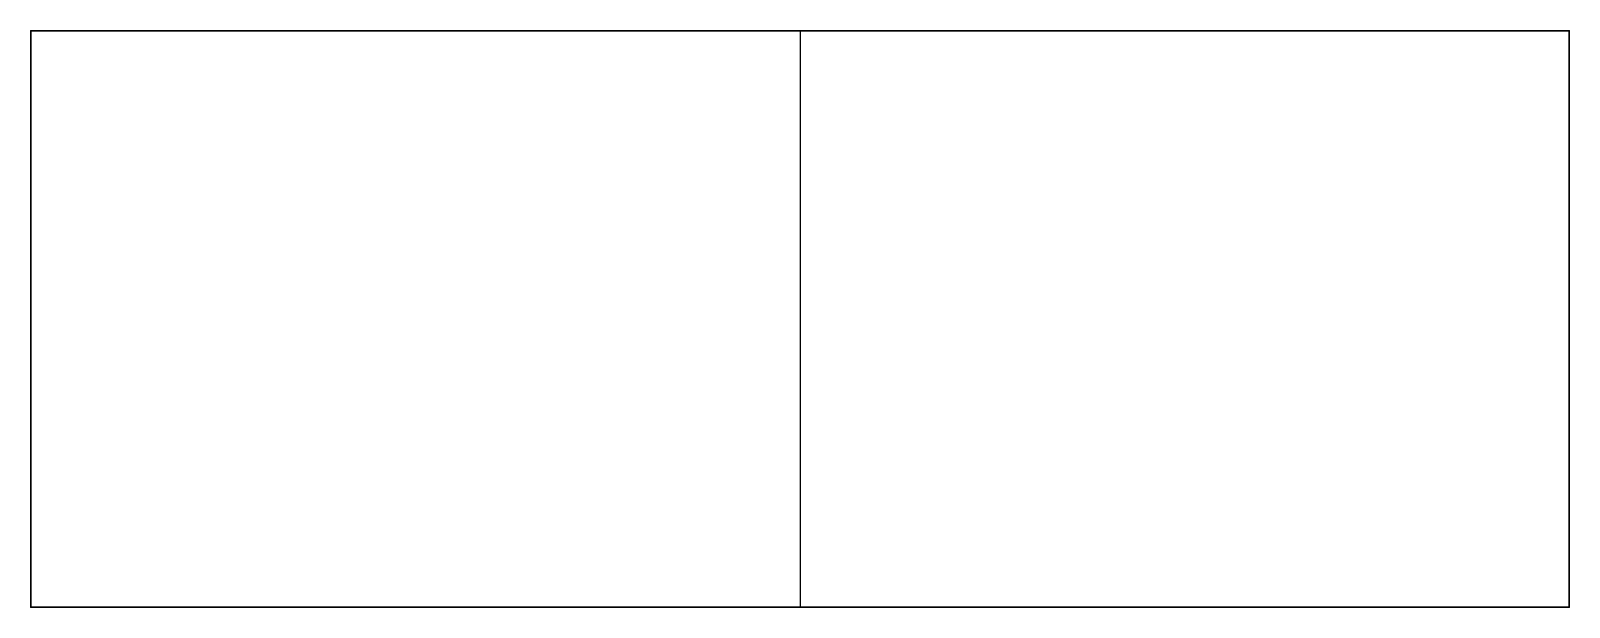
# Model space of a CAD drawing. Header units: millimetres. Extents: x 0 to 1200, y 0 to 450.
import ezdxf

# ---------------------------------------------------------------- set-up
doc = ezdxf.new("R2010")
doc.units = ezdxf.units.MM
for name, color, linetype in [('Beam', 30, 'Continuous'), ('Column', 90, 'Continuous'), ('Fix', 7, 'Continuous'), ('Infill1', 130, 'Continuous'), ('Infill2', 132, 'Continuous'), ('Infill3', 132, 'Continuous'), ('Slab', 50, 'Continuous')]:
    doc.layers.add(name, color=color, linetype=linetype)

msp = doc.modelspace()

# ---------------------------------------------------------------- linework, layer by layer
at = {"layer": 'Beam'}
for p, q in [((0, 450, 400), (600, 450, 400)), ((0, 0, 400), (0, 450, 400)), ((600, 450, 400), (1200, 450, 400)), ((600, 450, 400), (600, 0, 400)), ((1200, 450, 400), (1200, 0, 400)), ((600, 0, 400), (0, 0, 400)), ((1200, 0, 400), (600, 0, 400))]:
    msp.add_line(p, q, dxfattribs=at)
at = {"layer": 'Column'}
for p, q in [((0, 450), (0, 450, 400)), ((600, 450), (600, 450, 400)), ((1200, 450), (1200, 450, 400)), ((0, 0), (0, 0, 400)), ((600, 0), (600, 0, 400)), ((1200, 0), (1200, 0, 400))]:
    msp.add_line(p, q, dxfattribs=at)
at = {"layer": 'Fix'}
for p in [(0, 450), (600, 450), (1200, 450), (0, 0), (600, 0), (1200, 0)]:
    msp.add_point(p, dxfattribs=at)
at = {"layer": 'Infill1'}
for p, q in [((0, 450, 400), (0, 0)), ((0, 0, 400), (0, 450)), ((1200, 450, 400), (1200, 0)), ((1200, 0, 400), (1200, 450))]:
    msp.add_line(p, q, dxfattribs=at)
at = {"layer": 'Infill2'}
for p, q in [((0, 450, 400), (600, 450)), ((600, 450, 400), (0, 450)), ((1200, 450, 400), (600, 450)), ((600, 450, 400), (1200, 450))]:
    msp.add_line(p, q, dxfattribs=at)
at = {"layer": 'Infill3'}
for p, q in [((0, 0, 400), (600, 0)), ((600, 0, 400), (0, 0)), ((600, 0, 400), (1200, 0)), ((1200, 0, 400), (600, 0))]:
    msp.add_line(p, q, dxfattribs=at)
at = {"layer": 'Slab', "elevation": 400}
msp.add_lwpolyline([(0, 450), (0, 0), (1200, 0), (1200, 450), (0, 450)], dxfattribs=at)

doc.saveas('drawing.dxf')
